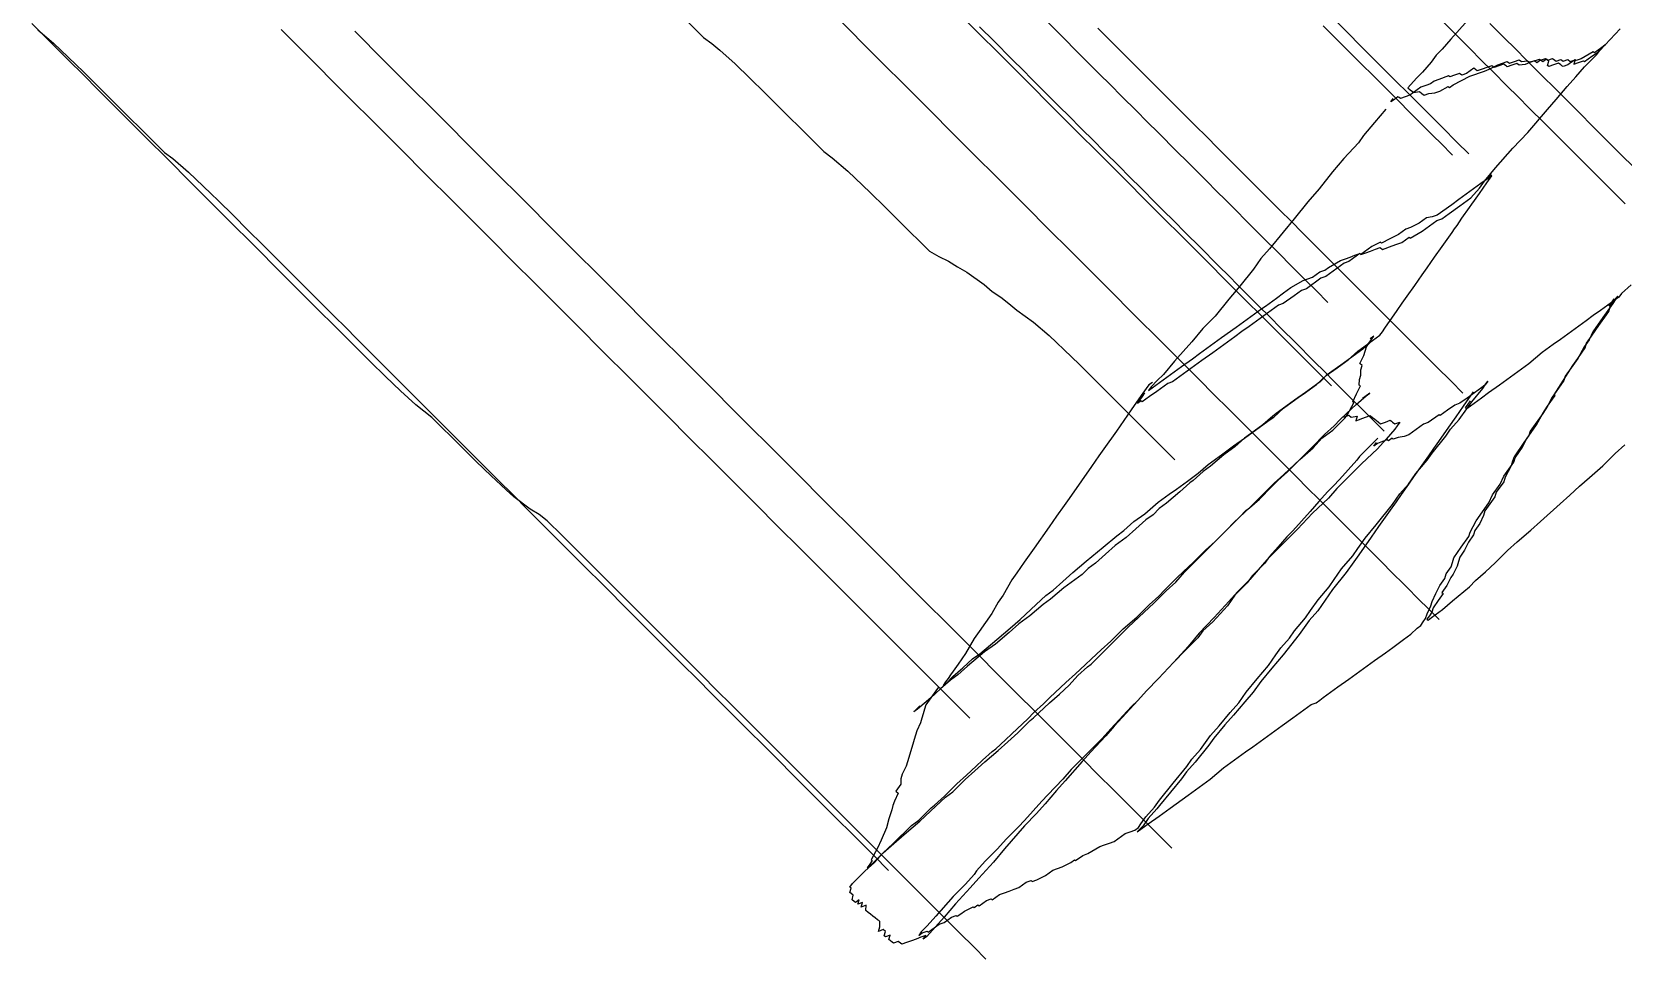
# Model space of a CAD drawing. Extents: x 432 to 1361, y 92 to 1023.
# Drawn here: x 922.5 to 1180.7, y 91.9 to 242.4 of the extents above; entities that cross this region are included whole.
import ezdxf

# ---------------------------------------------------------------- set-up
doc = ezdxf.new("R2010")
doc.units = 0

msp = doc.modelspace()

# ---------------------------------------------------------------- linework, layer by layer
at = {"layer": '1', "color": 252}
for points in [[(1077.29, 91.861, -480.13), (1075.37, 93.785, -480.595), (1073.02, 96.133, -481.162), (1071.83, 97.326, -481.449), (1069.44, 99.715, -482.024), (1067.05, 102.104, -482.601), (1065.86, 103.299, -482.888), (1063.47, 105.689, -483.465), (1061.08, 108.08, -484.041), (1059.88, 109.274, -484.329), (1056.98, 112.172, -485.027), (1055.06, 114.096, -485.492), (1053.9, 115.259, -485.772), (1051.52, 117.637, -486.345), (1049.13, 120.025, -486.921), (1047.94, 121.22, -487.209), (1045.55, 123.609, -487.785), (1043.16, 126, -488.361), (1041.96, 127.195, -488.648), (1039.57, 129.585, -489.225), (1037.18, 131.975, -489.801), (1035.99, 133.17, -490.089), (1033.6, 135.56, -490.665), (1031.21, 137.95, -491.242), (1030.01, 139.144, -491.529), (1028.82, 140.34, -491.818), (1026.43, 142.73, -492.393), (1024.04, 145.12, -492.97), (1022.84, 146.315, -493.257), (1020.46, 148.705, -493.833), (1018.06, 151.095, -494.41), (1016.87, 152.29, -494.697), (1014.48, 154.68, -495.274), (1012.09, 157.07, -495.85), (1010.9, 158.265, -496.138), (1008.51, 160.655, -496.716), (1006.12, 163.045, -497.292), (1004.78, 164.039, -497.828), (1003.35, 164.902, -498.526), (1000.71, 166.935, -499.543), (999.453, 168.039, -499.944), (996.994, 170.331, -500.64), (994.574, 172.679, -501.267), (992.174, 175.052, -501.866), (990.975, 176.242, -502.159), (988.582, 178.628, -502.742), (987.386, 179.822, -503.031), (984.762, 181.878, -504.019), (982.273, 184.126, -504.768), (979.842, 186.458, -505.419), (977.435, 188.822, -506.027), (976.235, 190.011, -506.321), (973.84, 192.393, -506.907), (971.449, 194.781, -507.488), (969.057, 197.169, -508.064), (967.863, 198.365, -508.354), (965.473, 200.754, -508.93), (963.082, 203.144, -509.506), (961.887, 204.339, -509.794), (959.499, 206.729, -510.37), (957.108, 209.119, -510.946), (955.913, 210.314, -511.234), (953.523, 212.704, -511.81), (951.133, 215.094, -512.387), (949.938, 216.289, -512.676), (947.549, 218.679, -513.25), (945.16, 221.069, -513.829), (943.964, 222.264, -514.115), (941.574, 224.654, -514.691), (939.184, 227.044, -515.266), (937.99, 228.239, -515.556), (935.598, 230.629, -516.13), (933.209, 233.019, -516.707), (930.819, 235.409, -517.283), (928.43, 237.799, -517.86), (926.039, 240.189, -518.435), (924.846, 241.384, -518.724), (922.456, 243.774, -519.3)], [(1074.71, 130.971, -327.5), (1072.79, 132.895, -327.965), (1071.62, 134.057, -328.243), (1069.24, 136.435, -328.817), (1066.86, 138.824, -329.394), (1065.66, 140.019, -329.681), (1063.27, 142.409, -330.258), (1060.88, 144.799, -330.833), (1058.49, 147.189, -331.41), (1056.1, 149.579, -331.986), (1054.91, 150.774, -332.274), (1052.52, 153.163, -332.85), (1050.13, 155.554, -333.426), (1048.93, 156.749, -333.715), (1046.54, 159.139, -334.291), (1044.15, 161.529, -334.867), (1042.96, 162.723, -335.154), (1040.57, 165.113, -335.731), (1038.18, 167.504, -336.307), (1036.99, 168.699, -336.596), (1034.59, 171.089, -337.172), (1032.2, 173.478, -337.747), (1029.81, 175.868, -338.323), (1028.62, 177.064, -338.611), (1026.23, 179.454, -339.187), (1023.84, 181.844, -339.764), (1022.64, 183.039, -340.052), (1020.26, 185.429, -340.627), (1017.87, 187.819, -341.204), (1016.67, 189.014, -341.492), (1014.28, 191.404, -342.068), (1011.89, 193.794, -342.645), (1009.5, 196.184, -343.219), (1007.11, 198.574, -343.796), (1005.92, 199.769, -344.085), (1003.53, 202.158, -344.66), (1001.14, 204.549, -345.236), (999.943, 205.744, -345.526), (997.552, 208.133, -346.1), (995.163, 210.524, -346.676), (993.968, 211.719, -346.966), (991.578, 214.109, -347.542), (989.188, 216.499, -348.118), (987.993, 217.694, -348.406), (985.604, 220.084, -348.981), (983.213, 222.473, -349.558), (980.823, 224.863, -350.132), (979.629, 226.059, -350.421), (977.239, 228.448, -350.997), (974.849, 230.838, -351.573), (973.654, 232.033, -351.86), (971.265, 234.423, -352.438), (968.875, 236.814, -353.015), (967.68, 238.008, -353.303), (965.29, 240.399, -353.877), (962.899, 242.789, -354.454)], [(1029.06, 243.869, -286.113), (1031.46, 241.496, -285.517), (1032.8, 240.507, -284.975), (1034.09, 239.445, -284.52), (1036.58, 237.198, -283.768), (1039.01, 234.869, -283.117), (1041.42, 232.504, -282.509), (1043.82, 230.125, -281.919), (1045.01, 228.932, -281.629), (1047.41, 226.545, -281.049), (1049.8, 224.158, -280.471), (1050.99, 222.962, -280.182), (1052.33, 221.969, -279.645), (1054.87, 219.795, -278.802), (1056.1, 218.656, -278.445), (1058.54, 216.324, -277.796), (1060.94, 213.96, -277.188), (1062.14, 212.772, -276.892), (1064.54, 210.388, -276.308), (1066.93, 208.001, -275.727), (1068.12, 206.807, -275.438), (1069.67, 205.963, -275.14), (1071.23, 205.198, -274.598), (1072.67, 204.284, -274.142), (1074.22, 203.42, -273.985), (1077, 201.385, -273.549), (1078.3, 200.281, -273.298), (1079.7, 199.346, -272.783), (1081.03, 198.321, -272.349), (1082.31, 197.236, -271.966), (1085.03, 195.296, -270.878), (1087.55, 193.097, -270.083), (1088.78, 191.95, -269.741), (1090, 190.787, -269.416), (1092.42, 188.431, -268.801), (1094.82, 186.055, -268.209), (1096.01, 184.864, -267.917), (1098.41, 182.478, -267.337), (1100.8, 180.09, -266.758), (1101.99, 178.895, -266.469), (1103.19, 177.7, -266.181), (1105.58, 175.311, -265.605), (1107.97, 172.92, -265.03)], [(1150.84, 147.025, -607.327), (1148.91, 148.949, -607.792), (1147.75, 150.112, -608.072), (1145.38, 152.49, -608.645), (1142.98, 154.879, -609.22), (1141.79, 156.074, -609.509), (1139.4, 158.464, -610.085), (1137.01, 160.854, -610.661), (1135.82, 162.049, -610.95), (1133.43, 164.438, -611.524), (1131.04, 166.829, -612.101), (1129.84, 168.024, -612.389), (1127.45, 170.414, -612.967), (1125.06, 172.804, -613.542), (1123.87, 173.999, -613.83), (1122.67, 175.194, -614.117), (1120.28, 177.583, -614.694), (1117.89, 179.973, -615.27), (1116.7, 181.168, -615.558), (1114.31, 183.558, -616.134), (1111.92, 185.948, -616.708), (1110.72, 187.144, -616.998), (1108.33, 189.533, -617.574), (1105.94, 191.923, -618.15), (1104.75, 193.118, -618.439), (1102.36, 195.508, -619.015), (1099.97, 197.898, -619.59), (1098.77, 199.094, -619.879), (1096.38, 201.484, -620.455), (1093.99, 203.874, -621.033), (1092.8, 205.068, -621.319), (1090.41, 207.458, -621.895), (1088.02, 209.849, -622.472), (1086.83, 211.044, -622.76), (1084.43, 213.433, -623.335), (1082.04, 215.823, -623.912), (1080.85, 217.018, -624.2), (1078.46, 219.409, -624.776), (1076.07, 221.799, -625.352), (1074.88, 222.994, -625.64), (1073.68, 224.189, -625.929), (1071.29, 226.578, -626.504), (1068.9, 228.968, -627.08), (1067.71, 230.163, -627.368), (1065.32, 232.554, -627.946), (1062.93, 234.944, -628.522), (1061.73, 236.138, -628.808), (1059.34, 238.529, -629.385), (1056.95, 240.919, -629.962), (1055.76, 242.113, -630.25), (1053.37, 244.503, -630.825)], [(1133.39, 184.922, -418.551), (1131.47, 186.845, -419.016), (1130.3, 188.008, -419.295), (1127.93, 190.385, -419.869), (1125.54, 192.774, -420.445), (1123.15, 195.164, -421.02), (1121.95, 196.359, -421.309), (1119.56, 198.75, -421.886), (1117.17, 201.139, -422.461), (1115.98, 202.334, -422.748), (1113.59, 204.725, -423.324), (1111.2, 207.114, -423.9), (1108.81, 209.504, -424.477), (1106.42, 211.893, -425.054), (1105.22, 213.089, -425.341), (1102.83, 215.479, -425.917), (1100.44, 217.869, -426.494), (1099.25, 219.064, -426.782), (1096.86, 221.454, -427.357), (1094.47, 223.844, -427.934), (1093.27, 225.038, -428.221), (1090.88, 227.428, -428.798), (1088.5, 229.819, -429.375), (1087.3, 231.014, -429.662), (1084.91, 233.404, -430.238), (1082.52, 235.794, -430.814), (1080.13, 238.185, -431.39), (1078.94, 239.379, -431.678), (1076.55, 241.769, -432.254), (1074.16, 244.159, -432.831)], [(1076.27, 243.229, -474.058), (1078.62, 240.881, -473.493), (1081.51, 237.988, -472.795), (1083.43, 236.064, -472.331), (1084.6, 234.901, -472.051), (1087.48, 232.016, -471.356), (1089.4, 230.093, -470.892), (1090.57, 228.93, -470.611), (1092.94, 226.552, -470.038), (1094.65, 224.85, -469.628), (1096.57, 222.926, -469.164), (1098.92, 220.578, -468.598), (1100.62, 218.88, -468.189), (1102.54, 216.955, -467.724), (1104.89, 214.607, -467.16), (1106.08, 213.415, -466.872), (1107.78, 211.714, -466.462), (1109.7, 209.789, -465.997), (1112.05, 207.441, -465.431), (1114.95, 204.548, -464.734), (1116.87, 202.624, -464.272), (1118.03, 201.461, -463.991), (1120.41, 199.084, -463.418), (1121.6, 197.89, -463.128), (1123.31, 196.187, -462.719), (1125.23, 194.263, -462.255), (1127.58, 191.915, -461.689), (1130.47, 189.021, -460.991), (1132.4, 187.098, -460.528), (1133.56, 185.934, -460.247), (1136.44, 183.05, -459.553), (1138.37, 181.127, -459.089), (1139.53, 179.963, -458.808), (1141.91, 177.586, -458.236)], [(1087.38, 243.908, -395.144), (1089.77, 241.519, -394.567), (1092.16, 239.129, -393.991), (1093.36, 237.934, -393.704), (1095.75, 235.543, -393.127), (1097.45, 233.84, -392.717), (1099.37, 231.916, -392.253), (1101.72, 229.569, -391.687), (1103.42, 227.869, -391.277), (1105.34, 225.946, -390.814), (1108.2, 223.094, -390.127), (1110.12, 221.171, -389.663), (1112.97, 218.318, -388.975), (1114.89, 216.394, -388.51), (1116.06, 215.232, -388.232), (1117.75, 213.543, -387.825), (1119.67, 211.618, -387.359), (1122.52, 208.767, -386.673), (1124.45, 206.843, -386.209), (1127.3, 203.991, -385.521), (1129.22, 202.066, -385.058), (1130.88, 200.41, -384.658), (1132.8, 198.485, -384.194)], [(1154.71, 183.756, -491.595), (1152.79, 185.68, -492.059), (1150.44, 188.029, -492.626), (1148.05, 190.415, -493.201), (1146.86, 191.61, -493.489), (1144.47, 193.999, -494.065), (1143.27, 195.194, -494.353), (1140.88, 197.584, -494.929), (1138.49, 199.974, -495.505), (1137.3, 201.17, -495.794), (1134.91, 203.56, -496.369), (1132.52, 205.95, -496.945), (1131.33, 207.145, -497.233), (1128.94, 209.535, -497.809), (1126.55, 211.924, -498.385), (1125.35, 213.12, -498.673), (1122.96, 215.509, -499.249), (1120.57, 217.899, -499.825), (1119.38, 219.094, -500.114), (1116.99, 221.484, -500.69), (1114.6, 223.875, -501.266), (1113.4, 225.07, -501.554), (1111.01, 227.459, -502.131), (1109.82, 228.655, -502.419), (1107.43, 231.045, -502.995), (1105.04, 233.435, -503.57), (1103.84, 234.63, -503.859), (1101.45, 237.02, -504.435), (1099.06, 239.41, -505.01), (1097.87, 240.605, -505.3), (1095.48, 242.995, -505.875)], [(1153.03, 222.41, -354.579), (1151.11, 224.335, -355.043), (1149.95, 225.497, -355.322), (1147.57, 227.874, -355.896), (1146.37, 229.069, -356.184), (1143.98, 231.458, -356.76), (1141.6, 233.849, -357.335), (1140.4, 235.043, -357.624), (1138.01, 237.433, -358.2), (1136.82, 238.628, -358.488), (1134.42, 241.018, -359.064), (1132.04, 243.408, -359.639)], [(1155.67, 222.586, -242.317), (1153.75, 224.511, -242.78), (1151.4, 226.86, -243.347), (1150.21, 228.051, -243.633), (1147.82, 230.441, -244.209), (1145.43, 232.831, -244.786), (1144.23, 234.025, -245.073), (1141.84, 236.415, -245.65), (1139.45, 238.806, -246.225), (1138.26, 240.001, -246.514), (1135.87, 242.392, -247.09), (1133.48, 244.781, -247.667)], [(1155.57, 244.357, -233.157), (1152.77, 241.2, -234.636), (1151.37, 239.621, -235.375), (1150.37, 238.618, -235.403), (1149.57, 237.467, -236.826), (1148.16, 235.888, -237.566), (1148.16, 235.888, -237.566), (1147.17, 234.885, -237.593), (1145.77, 233.307, -238.332), (1145.77, 233.307, -238.332), (1145.77, 233.307, -238.332), (1145.77, 233.307, -238.332), (1145.77, 233.307, -238.332), (1146.15, 233.012, -241.121), (1146.52, 232.716, -243.909), (1146.71, 232.568, -245.303), (1147.68, 232.701, -248.772), (1148.06, 232.406, -251.56), (1148.43, 232.11, -254.349), (1149.21, 232.391, -256.425), (1150.18, 232.523, -259.895), (1150.96, 232.803, -261.971), (1152.34, 233.512, -264.731), (1152.53, 233.364, -266.125), (1153.12, 233.792, -266.807), (1154.49, 234.5, -269.566), (1155.86, 235.208, -272.326), (1156.64, 235.487, -274.402), (1157.43, 235.768, -276.479), (1158.21, 236.049, -278.555), (1158.99, 236.327, -280.632), (1160.36, 237.037, -283.391), (1161.14, 237.317, -285.467), (1161.92, 237.597, -287.543), (1162.3, 237.301, -290.332), (1163.08, 237.582, -292.408), (1163.86, 237.862, -294.484), (1164.24, 237.567, -297.272), (1165.21, 237.699, -300.742), (1165.39, 237.552, -302.136), (1166.36, 237.685, -305.606), (1167.14, 237.964, -307.683), (1167.33, 237.817, -309.077), (1168.11, 238.098, -311.154), (1168.49, 237.802, -313.941), (1169.27, 238.083, -316.018), (1169.65, 237.787, -318.806), (1169.84, 237.64, -320.199), (1170.62, 237.919, -322.276), (1170.99, 237.624, -325.063), (1171.77, 237.904, -327.14), (1172.15, 237.61, -329.927), (1172.93, 237.89, -332.004), (1172.72, 237.167, -334.109), (1173.5, 237.446, -336.185), (1174.28, 237.727, -338.262), (1174.47, 237.579, -339.655), (1175.06, 238.007, -340.338), (1175.06, 238.007, -340.338), (1175.65, 238.436, -341.02), (1176.25, 238.863, -341.704), (1176.25, 238.863, -341.704), (1176.25, 238.863, -341.704), (1176.84, 239.291, -342.387), (1176.84, 239.291, -342.387), (1176.84, 239.291, -342.387), (1176.84, 239.291, -342.387), (1176.84, 239.291, -342.387), (1176.84, 239.291, -342.387), (1177.83, 240.294, -342.358), (1180.23, 242.876, -341.59)], [(1151.67, 243.847, -535.678), (1153.6, 241.924, -535.213), (1155.94, 239.575, -534.648), (1157.64, 237.876, -534.238), (1159.57, 235.952, -533.775), (1161.91, 233.604, -533.208), (1163.61, 231.906, -532.799), (1165.54, 229.982, -532.335), (1167.89, 227.633, -531.769), (1169.58, 225.935, -531.359), (1171.51, 224.011, -530.896), (1172.67, 222.848, -530.616), (1175.05, 220.471, -530.043), (1177.94, 217.574, -529.344), (1179.87, 215.651, -528.881), (1181.03, 214.487, -528.6)], [(1159.08, 243.788, -652.334), (1161.47, 241.399, -651.758), (1163.17, 239.695, -651.347), (1165.09, 237.771, -650.885), (1167.44, 235.424, -650.319), (1169.83, 233.037, -649.743), (1171.02, 231.842, -649.454), (1173.56, 229.303, -648.842), (1175.81, 227.053, -648.3), (1177, 225.868, -648.014), (1178.19, 224.676, -647.727), (1180.58, 222.287, -647.151), (1182.28, 220.584, -646.741)], [(923.411, 242.753, -434.152), (925.952, 240.579, -433.309), (927.186, 239.439, -432.952), (929.618, 237.109, -432.304), (930.824, 235.929, -431.996), (932.025, 234.744, -431.697), (934.423, 232.365, -431.107), (936.815, 229.979, -430.525), (938.01, 228.785, -430.236), (940.401, 226.396, -429.657), (942.792, 224.007, -429.081), (943.986, 222.812, -428.793), (945.323, 221.819, -428.257), (947.864, 219.644, -427.413), (949.099, 218.505, -427.057), (951.53, 216.174, -426.407), (952.736, 214.994, -426.101), (955.138, 212.621, -425.505), (957.532, 210.238, -424.919), (959.923, 207.85, -424.34), (961.119, 206.656, -424.05), (963.509, 204.267, -423.473), (965.899, 201.877, -422.897), (967.095, 200.682, -422.609), (969.484, 198.292, -422.032), (971.874, 195.903, -421.456), (973.069, 194.708, -421.169), (975.458, 192.317, -420.592), (977.849, 189.927, -420.016), (979.043, 188.733, -419.728), (981.434, 186.343, -419.152), (983.823, 183.953, -418.576), (985.017, 182.757, -418.288), (987.407, 180.367, -417.71), (989.798, 177.978, -417.136), (992.188, 175.587, -416.559), (994.577, 173.197, -415.983), (996.967, 170.808, -415.408), (998.162, 169.613, -415.119), (1000.55, 167.222, -414.543), (1002.94, 164.833, -413.968), (1004.14, 163.638, -413.679), (1006.53, 161.248, -413.103), (1008.92, 158.857, -412.526), (1010.11, 157.663, -412.239), (1012.5, 155.273, -411.663), (1014.89, 152.882, -411.086), (1016.09, 151.688, -410.8), (1018.47, 149.298, -410.223), (1020.87, 146.908, -409.646), (1022.06, 145.712, -409.357), (1024.45, 143.322, -408.782), (1026.84, 140.933, -408.205), (1028.03, 139.738, -407.918), (1030.42, 137.347, -407.342), (1032.81, 134.958, -406.767), (1034.01, 133.763, -406.478), (1036.4, 131.373, -405.902), (1038.79, 128.982, -405.325), (1041.18, 126.593, -404.749), (1043.57, 124.203, -404.173), (1045.96, 121.813, -403.598), (1047.15, 120.618, -403.309), (1049.54, 118.228, -402.734), (1051.93, 115.838, -402.157), (1053.13, 114.642, -401.869), (1055.52, 112.253, -401.293), (1057.91, 109.863, -400.716), (1059.1, 108.668, -400.429), (1061.49, 106.278, -399.854)], [(974.862, 242.499, -587.416), (976.056, 241.304, -587.128), (978.446, 238.914, -586.552), (980.836, 236.524, -585.975), (982.03, 235.328, -585.685), (984.421, 232.938, -585.112), (986.811, 230.549, -584.535), (988.005, 229.354, -584.246), (990.395, 226.963, -583.671), (992.786, 224.574, -583.095), (995.175, 222.184, -582.518), (996.37, 220.989, -582.23), (998.76, 218.599, -581.654), (1001.15, 216.209, -581.078), (1003.54, 213.818, -580.502), (1005.93, 211.428, -579.925), (1007.12, 210.234, -579.638), (1009.51, 207.844, -579.062), (1011.9, 205.453, -578.485), (1013.1, 204.258, -578.197), (1015.49, 201.868, -577.62), (1017.88, 199.479, -577.046), (1019.07, 198.283, -576.756), (1021.46, 195.894, -576.18), (1023.85, 193.504, -575.604), (1025.05, 192.308, -575.316), (1027.44, 189.918, -574.739), (1029.83, 187.529, -574.165), (1031.02, 186.333, -573.876), (1033.41, 183.943, -573.299), (1035.8, 181.553, -572.724), (1038.19, 179.163, -572.146), (1039.39, 177.968, -571.859), (1041.78, 175.579, -571.283), (1044.17, 173.189, -570.707), (1045.36, 171.994, -570.42), (1047.75, 169.604, -569.843), (1050.14, 167.214, -569.267), (1052.53, 164.824, -568.691), (1054.92, 162.434, -568.114), (1056.12, 161.239, -567.828), (1058.5, 158.849, -567.25), (1060.89, 156.459, -566.674), (1062.09, 155.264, -566.386), (1064.48, 152.874, -565.81), (1066.87, 150.484, -565.233), (1068.06, 149.289, -564.945), (1070.45, 146.898, -564.37), (1072.84, 144.508, -563.794), (1074.04, 143.314, -563.506), (1076.43, 140.924, -562.93), (1078.82, 138.534, -562.354), (1080.01, 137.339, -562.066), (1082.4, 134.949, -561.489), (1085.3, 132.051, -560.79), (1087.23, 130.128, -560.327), (1088.39, 128.964, -560.046), (1090.76, 126.587, -559.474), (1093.15, 124.198, -558.897), (1095.54, 121.809, -558.323), (1097.93, 119.418, -557.746), (1099.64, 117.715, -557.335), (1101.56, 115.791, -556.871), (1103.91, 113.443, -556.305), (1105.1, 112.251, -556.017), (1107.49, 109.862, -555.442)], [(1142.19, 229.87, -237.736), (1140.38, 227.715, -239.187), (1138.58, 225.561, -240.639), (1137.77, 224.41, -242.06), (1135.37, 221.828, -242.827), (1133.57, 219.675, -244.279), (1131.36, 216.945, -246.44), (1129.55, 214.791, -247.891), (1127.35, 212.061, -250.053), (1125.54, 209.908, -251.503), (1123.33, 207.179, -253.666), (1121.93, 205.6, -254.405), (1120.72, 203.874, -256.538), (1118.51, 201.144, -258.7), (1116.71, 198.99, -260.151), (1114.5, 196.261, -262.314), (1112.51, 194.254, -262.369), (1110.7, 192.1, -263.82), (1109.3, 190.522, -264.56), (1107.9, 188.943, -265.3), (1106.1, 186.789, -266.75), (1105.1, 185.787, -266.78), (1104.11, 184.783, -266.806), (1104.11, 184.783, -266.806), (1104.11, 184.783, -266.806), (1103.7, 184.208, -267.518), (1103.7, 184.208, -267.518), (1103.7, 184.208, -267.518), (1103.7, 184.208, -267.518), (1103.7, 184.208, -267.518), (1103.7, 184.208, -267.518), (1103.7, 184.208, -267.518), (1103.7, 184.208, -267.518), (1103.7, 184.208, -267.518), (1103.7, 184.208, -267.518), (1103.7, 184.208, -267.518), (1105.48, 185.491, -269.566), (1107.26, 186.774, -271.614), (1109.03, 188.058, -273.663), (1110.81, 189.341, -275.71), (1111.99, 190.197, -277.076), (1113.18, 191.052, -278.441), (1114.37, 191.908, -279.807), (1115.55, 192.763, -281.172), (1117.92, 194.475, -283.903), (1119.1, 195.33, -285.268), (1120.88, 196.614, -287.316), (1122.07, 197.47, -288.681), (1122.66, 197.898, -289.364), (1124.44, 199.181, -291.412), (1125.62, 200.036, -292.777), (1126.8, 200.892, -294.142), (1128.77, 202.028, -297.585), (1129.55, 202.308, -299.661), (1130.33, 202.588, -301.738), (1131.52, 203.443, -303.104), (1132.3, 203.724, -305.181), (1132.89, 204.152, -305.862), (1134.86, 205.287, -309.305), (1135.64, 205.567, -311.381), (1136.42, 205.848, -313.457), (1137.2, 206.127, -315.533), (1137.98, 206.408, -317.61), (1138.17, 206.26, -319.004), (1138.95, 206.541, -321.082), (1139.73, 206.821, -323.158), (1140.51, 207.101, -325.234), (1141.29, 207.381, -327.31), (1141.67, 207.086, -330.098), (1143.23, 207.646, -334.25), (1144.01, 207.927, -336.328), (1144.79, 208.207, -338.403), (1144.79, 208.207, -338.403), (1144.79, 208.207, -338.403), (1145.38, 208.634, -339.086), (1145.98, 209.062, -339.769), (1146.16, 208.914, -341.162), (1148.13, 210.051, -344.605), (1149.31, 210.906, -345.971), (1150.5, 211.761, -347.335), (1151.28, 212.042, -349.412), (1152.46, 212.897, -350.777), (1154.24, 214.181, -352.825), (1154.24, 214.181, -352.825), (1154.83, 214.608, -353.509), (1155.43, 215.036, -354.191), (1155.43, 215.036, -354.191), (1155.43, 215.036, -354.191), (1155.43, 215.036, -354.191), (1155.43, 215.036, -354.191), (1155.43, 215.036, -354.191), (1156.02, 215.464, -354.874), (1157.42, 217.043, -354.134), (1158.23, 218.193, -352.712), (1160.03, 220.347, -351.261), (1162.83, 223.505, -349.782), (1165.23, 226.086, -349.013), (1168.43, 229.819, -346.823), (1169.84, 231.398, -346.084), (1171.64, 233.551, -344.633), (1173.04, 235.13, -343.894), (1174.44, 236.709, -343.154), (1175.44, 237.712, -343.125), (1176.43, 238.715, -343.097), (1177.24, 239.866, -341.676), (1177.83, 240.294, -342.358), (1177.83, 240.294, -342.358), (1177.83, 240.294, -342.358), (1177.83, 240.294, -342.358), (1177.83, 240.294, -342.358), (1177.83, 240.294, -342.358), (1177.83, 240.294, -342.358), (1177.83, 240.294, -342.358), (1177.24, 239.866, -341.676), (1176.65, 239.438, -340.992), (1176.65, 239.438, -340.992), (1176.65, 239.438, -340.992), (1176.65, 239.438, -340.992), (1176.65, 239.438, -340.992), (1176.65, 239.438, -340.992), (1176.65, 239.438, -340.992), (1176.65, 239.438, -340.992), (1176.65, 239.438, -340.992), (1176.65, 239.438, -340.992), (1176.65, 239.438, -340.992), (1176.65, 239.438, -340.992), (1176.65, 239.438, -340.992), (1176.65, 239.438, -340.992), (1176.65, 239.438, -340.992), (1176.65, 239.438, -340.992), (1176.65, 239.438, -340.992), (1176.65, 239.438, -340.992), (1176.06, 239.01, -340.31), (1175.87, 239.158, -338.917), (1173.9, 238.022, -335.474), (1173.12, 237.741, -333.397), (1172.93, 237.89, -332.004), (1172.34, 237.462, -331.321), (1171.75, 237.034, -330.638), (1170.97, 236.755, -328.562), (1170.78, 236.901, -327.167), (1170.78, 236.901, -327.167), (1170.59, 237.049, -325.775), (1170.21, 237.345, -322.986), (1169.43, 237.065, -320.91), (1168.65, 236.784, -318.834), (1168.46, 236.932, -317.44), (1168.68, 237.654, -315.335), (1168.3, 237.949, -312.546), (1167.71, 237.522, -311.864), (1167.52, 237.67, -310.471), (1167.33, 237.817, -309.077), (1166.74, 237.389, -308.394), (1166.36, 237.685, -305.606), (1165.58, 237.405, -303.53), (1164.8, 237.125, -301.453), (1163.83, 236.992, -297.983), (1163.46, 237.287, -295.195), (1162.67, 237.006, -293.119), (1161.89, 236.727, -291.042), (1161.71, 236.874, -289.648), (1161.33, 237.169, -286.862), (1160.55, 236.889, -284.784), (1159.77, 236.608, -282.709), (1159.58, 236.756, -281.315), (1159.39, 236.904, -279.922), (1159.39, 236.904, -279.922), (1158.61, 236.624, -277.844), (1157.83, 236.343, -275.767), (1157.05, 236.064, -273.691), (1156.48, 236.506, -269.509), (1155.3, 235.65, -268.144), (1154.52, 235.37, -266.067), (1154.14, 235.666, -263.28), (1153.36, 235.386, -261.205), (1152.58, 235.105, -259.128), (1152.39, 235.253, -257.733), (1150.83, 234.692, -253.58), (1150.05, 234.412, -251.504), (1149.46, 233.985, -250.822), (1148.68, 233.705, -248.744), (1147.89, 233.424, -246.668), (1146.12, 232.141, -244.62), (1145.34, 231.861, -242.543), (1144.56, 231.58, -240.467), (1144.37, 231.728, -239.073), (1144.18, 231.876, -237.679), (1144.18, 231.876, -237.679), (1143.59, 231.448, -236.996), (1143, 231.02, -236.313), (1143.4, 231.596, -235.602), (1143.4, 231.596, -235.602)], [(1104.32, 185.506, -264.702), (1103.73, 185.078, -264.019), (1103.73, 185.078, -264.019), (1103.73, 185.078, -264.019), (1103.33, 184.503, -264.731), (1102.52, 183.352, -266.153), (1100.9, 181.051, -268.997), (1099.69, 179.325, -271.131), (1098.48, 177.598, -273.264), (1096.46, 174.721, -276.82), (1095.65, 173.571, -278.242), (1094.44, 171.845, -280.375), (1092.82, 169.544, -283.22), (1090.8, 166.666, -286.776), (1089.99, 165.515, -288.198), (1088.78, 163.789, -290.331), (1087.57, 162.063, -292.465), (1085.14, 158.61, -296.731), (1083.53, 156.308, -299.575), (1082.32, 154.583, -301.709), (1081.51, 153.432, -303.131), (1080.08, 150.982, -307.37), (1079.27, 149.832, -308.792), (1078.25, 147.958, -312.319), (1076.23, 145.081, -315.876), (1075.42, 143.93, -317.298), (1073.99, 141.481, -321.536), (1072.78, 139.755, -323.67), (1071.97, 138.604, -325.091), (1071.57, 138.029, -325.803), (1071.57, 138.029, -325.803), (1071.17, 137.454, -326.514), (1070.76, 136.878, -327.226), (1070.76, 136.878, -327.226), (1070.76, 136.878, -327.226), (1070.36, 136.303, -327.937), (1070.36, 136.303, -327.937), (1070.36, 136.303, -327.937), (1070.36, 136.303, -327.937), (1070.36, 136.303, -327.937), (1070.95, 136.73, -328.619), (1071.95, 137.733, -328.59), (1073.53, 139.165, -329.244), (1075.12, 140.595, -329.898), (1076.31, 141.451, -331.264), (1079.08, 143.738, -333.285), (1081.26, 145.597, -334.621), (1082.85, 147.028, -335.274), (1085.44, 149.462, -335.9), (1087.03, 150.893, -336.554), (1088.21, 151.748, -337.921), (1089.8, 153.179, -338.574), (1091.39, 154.61, -339.23), (1093.57, 156.469, -340.566), (1096.34, 158.755, -342.584), (1098.53, 160.614, -343.922), (1099.71, 161.47, -345.287), (1101.3, 162.901, -345.941), (1103.08, 164.184, -347.99), (1105.26, 166.043, -349.328), (1107.03, 167.327, -351.375), (1108.22, 168.182, -352.74), (1110, 169.465, -354.788), (1111.77, 170.748, -356.836), (1113.36, 172.18, -357.49), (1114.55, 173.035, -358.856), (1115.73, 173.89, -360.22), (1117.51, 175.174, -362.269), (1119.29, 176.457, -364.319), (1121.65, 178.168, -367.048), (1122.84, 179.024, -368.413), (1123.43, 179.452, -369.096), (1124.02, 179.88, -369.779), (1125.61, 181.311, -370.433), (1126.8, 182.166, -371.798), (1127.98, 183.022, -373.163), (1129.17, 183.877, -374.53), (1130.35, 184.734, -375.895), (1130.95, 185.161, -376.578), (1132.53, 186.592, -377.231), (1134.31, 187.876, -379.28), (1136.09, 189.158, -381.328), (1137.68, 190.589, -381.981), (1137.68, 190.589, -381.981), (1138.86, 191.446, -383.347), (1140.05, 192.301, -384.713), (1140.64, 192.728, -385.396), (1140.64, 192.728, -385.396), (1140.64, 192.728, -385.396), (1141.23, 193.157, -386.079), (1141.23, 193.157, -386.079), (1141.23, 193.157, -386.079), (1141.64, 193.732, -385.367), (1142.04, 194.307, -384.656), (1144.06, 197.184, -381.101), (1144.87, 198.335, -379.678), (1145.68, 199.486, -378.256), (1146.89, 201.212, -376.122), (1148.1, 202.938, -373.988), (1148.91, 204.089, -372.567), (1150.12, 205.816, -370.434), (1151.33, 207.541, -368.299), (1152.14, 208.692, -366.879), (1152.95, 209.843, -365.456), (1153.35, 210.418, -364.744), (1153.76, 210.993, -364.033), (1154.56, 212.144, -362.609), (1155.78, 213.87, -360.478), (1156.18, 214.446, -359.767), (1156.58, 215.021, -359.055), (1157.39, 216.173, -357.633), (1158.6, 217.898, -355.499), (1159.41, 219.049, -354.077), (1159.22, 219.197, -352.683), (1159.22, 219.197, -352.683), (1159.22, 219.197, -352.683), (1159.22, 219.197, -352.683), (1159.22, 219.197, -352.683), (1159.22, 219.197, -352.683), (1159.22, 219.197, -352.683), (1158.82, 218.621, -353.394), (1158.82, 218.621, -353.394), (1157.63, 217.766, -352.03), (1155.86, 216.482, -349.981), (1154.08, 215.199, -347.933), (1152.9, 214.343, -346.568), (1150.53, 212.632, -343.837), (1149.74, 212.352, -341.76), (1148.78, 212.219, -338.29), (1147.59, 211.365, -336.924), (1146.22, 210.656, -334.167), (1145.44, 210.375, -332.088), (1144.25, 209.52, -330.724), (1142.88, 208.811, -327.965), (1141.51, 208.105, -325.206), (1141.32, 208.251, -323.813), (1139.94, 207.544, -321.052), (1138.17, 206.26, -319.004), (1137.98, 206.408, -317.61), (1136.2, 205.125, -315.563), (1135.42, 204.845, -313.487), (1134.23, 203.988, -312.121), (1132.46, 202.706, -310.073), (1131.68, 202.426, -307.996), (1129.31, 200.714, -305.264), (1128.53, 200.434, -303.188), (1127.34, 199.578, -301.823), (1125.57, 198.295, -299.775), (1124.79, 198.015, -297.699), (1123.01, 196.732, -295.651), (1121.23, 195.449, -293.601), (1120.05, 194.593, -292.236), (1118.86, 193.737, -290.871), (1117.68, 192.881, -289.507), (1116.49, 192.026, -288.142), (1115.31, 191.17, -286.775), (1114.12, 190.315, -285.41), (1112.34, 189.031, -283.362), (1110.57, 187.747, -281.314), (1109.38, 186.892, -279.948), (1107.6, 185.608, -277.901), (1106.82, 185.328, -275.824), (1106.23, 184.901, -275.143), (1105.05, 184.045, -273.776), (1103.86, 183.189, -272.411), (1102.68, 182.334, -271.046), (1102.49, 182.481, -269.652), (1102.49, 182.481, -269.652), (1102.49, 182.481, -269.652), (1101.9, 182.054, -268.97), (1102.3, 182.629, -268.258), (1102.71, 183.205, -267.547), (1103.11, 183.78, -266.836)], [(1156.39, 183.96, -487.086), (1154.77, 181.658, -489.932), (1153.56, 179.932, -492.064), (1152.35, 178.206, -494.199), (1150.73, 175.904, -497.042), (1149.92, 174.753, -498.463), (1149.11, 173.603, -499.887), (1148.31, 172.452, -501.309), (1147.5, 171.301, -502.731), (1146.69, 170.15, -504.154), (1145.88, 168.999, -505.576), (1144.67, 167.273, -507.708), (1143.86, 166.123, -509.132), (1142.65, 164.397, -511.265), (1141.03, 162.095, -514.109), (1139.82, 160.369, -516.243), (1137.8, 157.492, -519.798), (1136.99, 156.341, -521.221), (1135.78, 154.615, -523.353), (1133.57, 151.885, -525.515), (1131.15, 148.433, -529.782), (1129.75, 146.855, -530.522), (1128.13, 144.553, -533.366), (1125.52, 141.248, -536.239), (1123.72, 139.094, -537.689), (1121.91, 136.94, -539.141), (1120.7, 135.214, -541.274), (1119.3, 133.635, -542.013), (1117.49, 131.481, -543.464), (1116.09, 129.903, -544.204), (1114.29, 127.749, -545.654), (1113.48, 126.599, -547.078), (1111.27, 123.868, -549.238), (1109.87, 122.29, -549.978), (1109.07, 121.14, -551.401), (1107.26, 118.986, -552.851), (1105.46, 116.832, -554.303), (1105.05, 116.256, -555.013), (1103.65, 114.677, -555.751), (1102.84, 113.527, -557.175), (1101.85, 112.524, -557.205), (1101.85, 112.524, -557.205), (1101.85, 112.524, -557.205), (1101.85, 112.524, -557.205), (1101.85, 112.524, -557.205), (1101.85, 112.524, -557.205), (1101.85, 112.524, -557.205), (1101.85, 112.524, -557.205), (1101.85, 112.524, -557.205), (1102.44, 112.951, -557.886), (1103.63, 113.807, -559.253), (1105.4, 115.091, -561.3), (1107.18, 116.373, -563.348), (1110.14, 118.513, -566.762), (1111.33, 119.368, -568.126), (1112.51, 120.224, -569.491), (1113.7, 121.079, -570.857), (1115.88, 122.938, -572.195), (1117.06, 123.793, -573.559), (1118.84, 125.077, -575.609), (1119.43, 125.505, -576.291), (1120.62, 126.36, -577.656), (1121.8, 127.216, -579.022), (1122.39, 127.644, -579.703), (1123.58, 128.499, -581.069), (1124.76, 129.355, -582.435), (1125.36, 129.783, -583.117), (1127.13, 131.066, -585.165), (1128.91, 132.35, -587.214), (1130.09, 133.205, -588.579), (1130.88, 133.486, -590.656), (1131.47, 133.913, -591.338), (1132.06, 134.341, -592.021), (1133.24, 135.196, -593.385), (1134.43, 136.052, -594.752), (1136.21, 137.336, -596.799), (1137.39, 138.191, -598.165), (1139.17, 139.474, -600.212), (1139.76, 139.902, -600.896), (1140.35, 140.33, -601.578), (1142.13, 141.613, -603.626), (1143.32, 142.469, -604.992), (1145.09, 143.752, -607.04), (1145.69, 144.18, -607.722), (1145.69, 144.18, -607.722), (1146.28, 144.608, -608.406), (1147.28, 145.611, -608.377), (1147.87, 146.039, -609.06), (1147.87, 146.039, -609.06), (1147.87, 146.039, -609.06), (1147.87, 146.039, -609.06), (1147.87, 146.039, -609.06), (1147.87, 146.039, -609.06), (1147.87, 146.039, -609.06), (1148.27, 146.614, -608.347), (1148.27, 146.614, -608.347), (1148.67, 147.19, -607.637), (1148.89, 147.913, -605.533), (1149.51, 149.211, -602.715), (1149.73, 149.934, -600.612), (1150.34, 151.232, -597.796), (1150.97, 152.531, -594.979), (1151.77, 153.681, -593.556), (1151.99, 154.405, -591.452), (1152.8, 155.555, -590.03), (1153.01, 156.278, -587.924), (1153.23, 157.001, -585.82), (1154.44, 158.727, -583.686), (1155.65, 160.454, -581.553), (1155.87, 161.177, -579.448), (1156.89, 163.05, -575.92), (1158.91, 165.927, -572.364), (1159.53, 167.226, -569.548), (1160.74, 168.953, -567.416), (1161.36, 170.251, -564.6), (1162.98, 172.552, -561.755), (1163.19, 173.275, -559.65), (1164.4, 175, -557.516), (1165.02, 176.299, -554.701), (1166.64, 178.601, -551.857), (1167.67, 180.475, -548.329), (1168.47, 181.625, -546.906), (1169.28, 182.777, -545.484), (1169.68, 183.352, -544.773), (1169.5, 183.499, -543.379), (1170.3, 184.65, -541.957), (1172.54, 188.25, -536.297), (1173.35, 189.402, -534.875), (1174.56, 191.127, -532.74), (1174.78, 191.85, -530.636), (1175.58, 193.002, -529.213), (1175.58, 193.002, -529.213), (1176.8, 194.728, -527.081), (1178.01, 196.453, -524.947), (1178.41, 197.029, -524.236), (1178.63, 197.752, -522.131), (1179.44, 198.903, -520.709), (1179.84, 199.479, -519.998), (1179.84, 199.479, -519.998), (1179.84, 199.479, -519.998), (1179.84, 199.479, -519.998), (1179.84, 199.479, -519.998), (1179.84, 199.479, -519.998), (1179.84, 199.479, -519.998), (1179.84, 199.479, -519.998), (1178.84, 198.475, -520.026), (1178.84, 198.475, -520.026), (1178.25, 198.046, -519.344), (1177.07, 197.192, -517.978), (1175.88, 196.336, -516.613), (1174.7, 195.48, -515.248), (1173.51, 194.625, -513.882), (1172.92, 194.197, -513.199), (1171.73, 193.341, -511.833), (1170.55, 192.486, -510.468), (1169.36, 191.63, -509.103), (1168.77, 191.203, -508.421), (1167.59, 190.346, -507.054), (1165.41, 188.488, -505.718), (1164.22, 187.632, -504.352), (1163.04, 186.776, -502.988), (1161.85, 185.922, -501.622), (1160.67, 185.066, -500.257), (1158.89, 183.782, -498.208), (1157.71, 182.927, -496.844), (1156.52, 182.071, -495.478), (1156.52, 182.071, -495.478), (1155.93, 181.643, -494.795), (1155.34, 181.216, -494.113), (1155.15, 181.363, -492.719), (1155.15, 181.363, -492.719), (1155.15, 181.363, -492.719), (1155.15, 181.363, -492.719), (1155.15, 181.363, -492.719), (1155.15, 181.363, -492.719), (1155.15, 181.363, -492.719), (1155.55, 181.938, -492.007), (1155.96, 182.514, -491.296)], [(1180.03, 199.33, -521.391), (1180.03, 199.33, -521.391), (1180.03, 199.33, -521.391), (1179.44, 198.903, -520.709), (1179.44, 198.903, -520.709), (1179.44, 198.903, -520.709), (1179.03, 198.327, -521.421), (1178.22, 197.177, -522.843), (1177.42, 196.026, -524.263), (1175.8, 193.724, -527.108), (1175.18, 192.426, -529.924), (1174.37, 191.275, -531.348), (1173.35, 189.402, -534.875), (1172.54, 188.25, -536.297), (1171.33, 186.524, -538.431), (1171.11, 185.801, -540.535), (1169.09, 182.924, -544.09), (1168.47, 181.625, -546.906), (1167.67, 180.475, -548.329), (1165.64, 177.598, -551.885), (1165.43, 176.875, -553.989), (1164.62, 175.724, -555.411), (1163.01, 173.423, -558.256), (1162.79, 172.7, -560.361), (1162.57, 171.977, -562.466), (1161.55, 170.103, -565.992), (1161.34, 169.38, -568.098), (1160.12, 167.654, -570.232), (1159.91, 166.931, -572.336), (1158.29, 164.629, -575.182), (1158.07, 163.906, -577.286), (1157.46, 162.608, -580.102), (1156.65, 161.456, -581.522), (1156.43, 160.734, -583.629), (1155.62, 159.583, -585.051), (1155, 158.285, -587.868), (1154.2, 157.134, -589.291), (1153.98, 156.411, -591.396), (1153.77, 155.688, -593.5), (1153.15, 154.389, -596.317), (1152.74, 153.814, -597.027), (1152.12, 152.516, -599.843), (1151.31, 151.365, -601.266), (1151.5, 151.218, -602.66), (1150.69, 150.067, -604.082), (1149.89, 148.916, -605.505), (1149.67, 148.193, -607.609), (1149.27, 147.617, -608.321), (1148.86, 147.042, -609.032), (1148.86, 147.042, -609.032), (1148.86, 147.042, -609.032), (1149.05, 146.894, -610.425), (1149.05, 146.894, -610.425), (1149.64, 147.323, -611.109), (1149.64, 147.323, -611.109), (1151.42, 148.606, -613.155), (1153.01, 150.036, -613.81), (1155.78, 152.323, -615.829), (1156.78, 153.326, -615.801), (1158.37, 154.757, -616.455), (1159.96, 156.188, -617.109), (1161.95, 158.195, -617.053), (1163.54, 159.625, -617.707), (1165.72, 161.484, -619.044), (1167.31, 162.916, -619.698), (1170.49, 165.778, -621.007), (1172.08, 167.208, -621.661), (1173.66, 168.639, -622.315), (1175.25, 170.07, -622.968), (1177.44, 171.93, -624.307), (1179.43, 173.935, -624.249), (1181.02, 175.367, -624.905)], [(1182.02, 201.336, -521.334), (1180.43, 199.906, -520.68), (1180.03, 199.33, -521.391), (1179.44, 198.903, -520.709), (1178.44, 197.9, -520.737), (1178.44, 197.9, -520.737), (1178.44, 197.9, -520.737), (1178.44, 197.9, -520.737), (1179.25, 199.05, -519.315)], [(1069.58, 136.023, -325.86), (1069.17, 135.447, -326.571), (1069.17, 135.447, -326.571), (1067.56, 133.146, -329.415), (1067.34, 132.423, -331.521), (1067.13, 131.699, -333.625), (1066.91, 130.977, -335.73), (1066.69, 130.254, -337.836), (1066.08, 128.955, -340.652), (1065.86, 128.232, -342.756), (1065.64, 127.509, -344.861), (1065.43, 126.786, -346.966), (1065.21, 126.063, -349.071), (1064.78, 124.617, -353.281), (1064.57, 123.894, -355.385), (1064.35, 123.171, -357.491), (1063.73, 121.872, -360.307), (1063.51, 121.15, -362.412), (1063.49, 120.279, -365.911), (1062.68, 119.128, -367.332), (1063.06, 118.833, -370.12), (1062.44, 117.535, -372.937), (1062.22, 116.812, -375.041), (1062.01, 116.089, -377.146), (1061.57, 114.643, -381.356), (1061.14, 113.197, -385.565), (1060.31, 111.175, -390.486), (1059.69, 109.877, -393.303), (1058.66, 108.003, -396.83), (1058.85, 107.856, -398.223), (1058.85, 107.856, -398.223), (1058.45, 107.281, -398.935), (1058.05, 106.705, -399.646), (1058.05, 106.705, -399.646), (1058.05, 106.705, -399.646), (1058.05, 106.705, -399.646), (1058.05, 106.705, -399.646), (1058.64, 107.133, -400.328), (1058.64, 107.133, -400.328), (1058.64, 107.133, -400.328), (1060.63, 109.139, -400.271), (1062.81, 110.998, -401.609), (1064.4, 112.429, -402.264), (1066.58, 114.288, -403.601), (1069.17, 116.722, -404.225), (1070.76, 118.153, -404.88), (1071.94, 119.008, -406.246), (1073.93, 121.015, -406.187), (1075.52, 122.446, -406.843), (1077.11, 123.876, -407.497), (1079.29, 125.735, -408.833), (1080.88, 127.166, -409.488), (1082.47, 128.597, -410.142), (1084.46, 130.604, -410.085), (1085.05, 131.031, -410.768), (1087.64, 133.465, -411.393), (1089.23, 134.897, -412.048), (1090.82, 136.327, -412.703), (1092.22, 137.906, -411.963), (1093.81, 139.338, -412.617), (1094.4, 139.765, -413.3), (1096.39, 141.771, -413.244), (1098.39, 143.778, -413.187), (1100.38, 145.784, -413.129), (1102.96, 148.218, -413.755), (1104.55, 149.649, -414.409), (1106.54, 151.656, -414.352), (1108.13, 153.087, -415.006), (1109.53, 154.665, -414.267), (1110.53, 155.668, -414.238), (1112.52, 157.675, -414.181), (1114.52, 159.681, -414.124), (1116.51, 161.687, -414.069), (1118.5, 163.693, -414.011), (1120.09, 165.125, -414.665), (1121.68, 166.556, -415.32), (1123.67, 168.562, -415.263), (1124.67, 169.565, -415.234), (1126.26, 170.996, -415.888), (1127.25, 171.999, -415.86), (1128.25, 173.003, -415.832), (1130.43, 174.861, -417.169), (1131.83, 176.441, -416.429), (1132.42, 176.867, -417.112), (1133.61, 177.724, -418.477), (1134.6, 178.726, -418.449), (1134.6, 178.726, -418.449), (1135.6, 179.73, -418.42), (1135.6, 179.73, -418.42), (1135.6, 179.73, -418.42), (1135.6, 179.73, -418.42), (1135.6, 179.73, -418.42), (1135.6, 179.73, -418.42), (1135.6, 179.73, -418.42), (1135.6, 179.73, -418.42), (1136, 180.305, -417.709), (1137.03, 182.178, -414.181), (1136.84, 182.326, -412.788), (1137.46, 183.625, -409.973), (1138.08, 184.924, -407.157), (1137.89, 185.071, -405.761), (1137.92, 185.942, -402.264), (1138.13, 186.665, -400.158), (1138.16, 187.535, -396.659), (1138.38, 188.259, -394.554), (1138, 188.554, -391.767), (1138.62, 189.851, -388.951), (1138.83, 190.575, -386.847), (1139.05, 191.298, -384.741), (1139.46, 191.873, -384.03), (1139.46, 191.873, -384.03), (1139.86, 192.449, -383.319), (1140.26, 193.024, -382.608), (1140.26, 193.024, -382.608), (1140.26, 193.024, -382.608), (1140.26, 193.024, -382.608), (1139.67, 192.596, -381.925)], [(1140.05, 192.301, -384.713), (1140.05, 192.301, -384.713), (1138.46, 190.87, -384.058), (1137.27, 190.014, -382.693), (1136.09, 189.158, -381.328), (1134.9, 188.303, -379.962), (1132.53, 186.592, -377.231), (1131.54, 185.589, -377.259), (1131.54, 185.589, -377.259), (1130.35, 184.734, -375.895), (1129.17, 183.877, -374.53), (1127.39, 182.595, -372.482), (1125.61, 181.311, -370.433), (1125.02, 180.883, -369.751), (1124.43, 180.455, -369.068), (1124.43, 180.455, -369.068), (1123.84, 180.028, -368.384), (1122.25, 178.597, -367.73), (1121.06, 177.741, -366.366), (1119.29, 176.457, -364.319), (1117.7, 175.026, -363.663), (1115.92, 173.743, -361.615), (1113.74, 171.884, -360.277), (1112.55, 171.029, -358.913), (1110.96, 169.597, -358.259), (1110.37, 169.17, -357.576), (1108.78, 167.739, -356.921), (1106.6, 165.88, -355.584), (1105.42, 165.025, -354.219), (1104.42, 164.021, -354.248), (1103.24, 163.166, -352.883), (1101.65, 161.735, -352.228), (1100.06, 160.304, -351.573), (1098.28, 159.021, -349.526), (1096.69, 157.59, -348.873), (1095.1, 156.158, -348.217), (1093.92, 155.303, -346.851), (1092.92, 154.3, -346.88), (1091.74, 153.444, -345.515), (1089.96, 152.161, -343.468), (1087.78, 150.302, -342.131), (1086.6, 149.447, -340.765), (1084.41, 147.588, -339.428), (1082.64, 146.305, -337.379), (1081.05, 144.874, -336.726), (1078.87, 143.015, -335.388), (1077.09, 141.731, -333.34), (1074.32, 139.445, -331.32), (1072.73, 138.014, -330.667), (1071.54, 137.158, -329.302), (1069.95, 135.727, -328.646), (1068.36, 134.296, -327.993), (1066.18, 132.438, -326.656), (1065.59, 132.01, -325.973), (1065.59, 132.01, -325.973), (1066.59, 133.013, -325.945)], [(1135.41, 179.877, -417.026), (1136.19, 180.158, -419.103), (1136.57, 179.862, -421.891), (1137.54, 179.995, -425.361), (1137.32, 179.272, -427.466), (1138.89, 179.831, -431.618), (1139.67, 180.112, -433.695), (1140.04, 179.817, -436.484), (1140.42, 179.521, -439.27), (1140.98, 179.079, -443.452), (1141.36, 178.784, -446.238), (1142.14, 179.063, -448.316), (1142.92, 179.344, -450.391), (1143.11, 179.197, -451.787), (1143.3, 179.049, -453.18), (1143.68, 178.754, -455.968), (1144.46, 179.034, -458.044), (1144.05, 178.459, -458.754), (1144.05, 178.459, -458.754), (1144.05, 178.459, -458.754), (1144.05, 178.459, -458.754), (1143.65, 177.883, -459.466), (1142.25, 176.305, -460.206), (1140.85, 174.726, -460.944), (1138.26, 172.292, -460.319), (1136.27, 170.285, -460.376), (1134.28, 168.279, -460.433), (1132.88, 166.701, -461.172), (1130.29, 164.267, -460.548), (1127.89, 161.685, -461.315), (1124.91, 158.675, -461.401), (1122.91, 156.669, -461.457), (1121.51, 155.09, -462.197), (1120.11, 153.512, -462.937), (1118.12, 151.505, -462.994), (1116.72, 149.927, -463.733), (1114.32, 147.346, -464.501), (1111.93, 144.763, -465.269), (1110.12, 142.61, -466.72), (1107.73, 140.027, -467.488), (1105.33, 137.445, -468.256), (1103.34, 135.44, -468.313), (1101.94, 133.861, -469.054), (1098.14, 129.701, -470.56), (1096.74, 128.122, -471.3), (1094.34, 125.54, -472.067), (1092.94, 123.961, -472.808), (1090.14, 120.804, -474.286), (1088.74, 119.226, -475.027), (1086.93, 117.072, -476.476), (1085.53, 115.493, -477.215), (1083.54, 113.487, -477.274), (1080.34, 109.755, -479.462), (1078.53, 107.6, -480.914), (1076.14, 105.019, -481.681), (1074.73, 103.44, -482.422), (1072.34, 100.859, -483.189), (1070.53, 98.704, -484.639), (1067.73, 95.547, -486.119), (1067.73, 95.547, -486.119), (1067.73, 95.547, -486.119), (1067.73, 95.547, -486.119), (1067.73, 95.547, -486.119), (1067.73, 95.547, -486.119), (1067.73, 95.547, -486.119), (1067.14, 95.12, -485.437), (1067.54, 95.694, -484.725), (1066.76, 95.414, -482.648), (1065.98, 95.135, -480.573), (1065.2, 94.854, -478.496), (1064.42, 94.573, -476.418), (1063.64, 94.293, -474.342), (1063.45, 94.441, -472.948), (1063.08, 94.737, -470.161), (1062.29, 94.456, -468.084), (1062.11, 94.604, -466.691), (1061.54, 95.047, -462.51), (1061.76, 95.769, -460.405), (1060.98, 95.49, -458.329), (1060.79, 95.637, -456.935), (1061, 96.36, -454.83), (1060.63, 96.656, -452.042), (1059.85, 96.375, -449.965), (1060.06, 97.098, -447.86), (1060.09, 97.969, -444.363), (1059.9, 98.116, -442.968), (1059.71, 98.264, -441.574), (1059.33, 98.559, -438.787), (1058.96, 98.854, -435.999), (1058.58, 99.15, -433.212), (1058.2, 99.445, -430.423), (1057.83, 99.74, -427.636), (1057.85, 100.61, -424.136), (1057.07, 100.331, -422.061), (1057.29, 101.054, -419.956), (1056.51, 100.773, -417.879), (1056.72, 101.496, -415.774), (1056.13, 101.069, -415.091), (1055.94, 101.216, -413.698), (1055.57, 101.511, -410.909), (1055.78, 102.234, -408.806), (1055.41, 102.53, -406.018), (1055.22, 102.678, -404.625), (1055.22, 102.678, -404.625), (1055.43, 103.4, -402.519), (1055.43, 103.4, -402.519), (1055.24, 103.548, -401.126), (1055.24, 103.548, -401.126), (1055.24, 103.548, -401.126), (1055.65, 104.123, -400.415), (1057.64, 106.129, -400.357), (1059.23, 107.561, -401.012), (1060.63, 109.139, -400.271), (1062.22, 110.57, -400.927), (1065.21, 113.58, -400.841), (1066.39, 114.435, -402.207), (1068.39, 116.441, -402.15), (1068.98, 116.869, -402.832), (1070.57, 118.301, -403.486), (1071.56, 119.304, -403.458), (1072.56, 120.306, -403.43), (1074.15, 121.737, -404.083), (1075.74, 123.169, -404.738), (1076.73, 124.172, -404.709), (1078.32, 125.603, -405.363), (1078.91, 126.03, -406.046), (1080.5, 127.461, -406.699), (1081.5, 128.465, -406.672), (1084.09, 130.899, -407.298), (1085.08, 131.902, -407.269), (1086.67, 133.332, -407.923), (1087.67, 134.336, -407.895), (1090.25, 136.77, -408.52), (1091.84, 138.201, -409.175), (1093.43, 139.632, -409.83), (1094.43, 140.636, -409.802), (1096.01, 142.066, -410.455), (1097.6, 143.497, -411.108), (1099.59, 145.504, -411.053), (1101.78, 147.362, -412.39), (1102.78, 148.366, -412.361), (1103.77, 149.369, -412.332), (1105.36, 150.8, -412.987), (1106.36, 151.803, -412.958), (1108.35, 153.81, -412.901), (1109.35, 154.812, -412.874), (1109.35, 154.812, -412.874), (1110.93, 156.244, -413.527), (1112.93, 158.25, -413.471), (1114.52, 159.681, -414.124), (1115.51, 160.684, -414.096), (1116.51, 161.687, -414.069), (1117.5, 162.69, -414.039), (1118.5, 163.693, -414.011), (1119.5, 164.697, -413.982), (1120.09, 165.125, -414.665), (1122.08, 167.131, -414.609), (1123.08, 168.134, -414.579), (1124.08, 169.137, -414.552), (1125.66, 170.568, -415.206), (1128.25, 173.003, -415.832), (1130.24, 175.009, -415.775), (1132.24, 177.015, -415.717), (1133.82, 178.446, -416.373), (1134.82, 179.449, -416.343), (1135.82, 180.453, -416.315), (1137.41, 181.884, -416.969), (1138.99, 183.315, -417.622), (1139.59, 183.742, -418.306), (1139.59, 183.742, -418.306), (1138.99, 183.315, -417.622), (1138.4, 182.887, -416.941)], [(1140.9, 176.467, -453.948), (1139.91, 175.464, -453.976), (1137.91, 173.458, -454.033), (1137.51, 172.882, -454.744), (1136.11, 171.304, -455.484), (1134.71, 169.725, -456.224), (1133.71, 168.722, -456.252), (1132.72, 167.719, -456.281), (1131.32, 166.141, -457.021), (1129.92, 164.562, -457.76), (1127.12, 161.405, -459.238), (1126.12, 160.402, -459.267), (1124.72, 158.823, -460.007), (1123.32, 157.244, -460.746), (1122.51, 156.094, -462.169), (1120.52, 154.087, -462.225), (1119.71, 152.936, -463.648), (1117.72, 150.93, -463.704), (1116.5, 149.204, -465.839), (1114.11, 146.622, -466.606), (1112.52, 145.191, -465.951), (1111.71, 144.041, -467.375), (1109.72, 142.034, -467.43), (1107.73, 140.027, -467.488), (1105.33, 137.445, -468.256), (1103.34, 135.44, -468.313), (1101.94, 133.861, -469.054), (1100.94, 132.858, -469.081), (1097.55, 129.272, -469.878), (1096.15, 127.694, -470.617), (1094.15, 125.688, -470.674), (1091.16, 122.678, -470.759), (1089.76, 121.1, -471.499), (1087.37, 118.517, -472.266), (1086.37, 117.514, -472.294), (1084.97, 115.936, -473.034), (1083.57, 114.357, -473.775), (1082.57, 113.355, -473.803), (1080.58, 111.348, -473.859), (1079.18, 109.77, -474.599), (1077.19, 107.763, -474.656), (1075.79, 106.184, -475.395), (1075.38, 105.609, -476.106), (1073.98, 104.03, -476.846), (1071.99, 102.024, -476.903), (1069.19, 98.867, -478.382), (1067.79, 97.288, -479.121), (1066.79, 96.285, -479.15), (1066.39, 95.709, -479.861), (1066.39, 95.709, -479.861), (1066.39, 95.709, -479.861), (1066.39, 95.709, -479.861), (1066.39, 95.709, -479.861), (1066.39, 95.709, -479.861), (1066.39, 95.709, -479.861), (1066.39, 95.709, -479.861), (1066.98, 96.137, -480.544), (1067.76, 96.418, -482.62), (1067.95, 96.27, -484.014), (1069.13, 97.126, -485.38), (1069.73, 97.553, -486.061), (1070.51, 97.833, -488.139), (1071.1, 98.261, -488.821), (1071.69, 98.689, -489.503), (1072.47, 98.97, -491.581), (1072.66, 98.822, -492.975), (1073.25, 99.25, -493.657), (1073.85, 99.677, -494.339), (1075.22, 100.385, -497.098), (1075.41, 100.238, -498.493), (1076, 100.665, -499.176), (1076.19, 100.518, -500.569), (1077.37, 101.374, -501.935), (1078.15, 101.654, -504.011), (1078.34, 101.506, -505.405), (1078.93, 101.934, -506.087), (1079.53, 102.362, -506.771), (1079.53, 102.362, -506.771), (1080.31, 102.642, -508.847), (1081.09, 102.922, -510.923), (1081.87, 103.202, -513), (1082.65, 103.483, -515.076), (1083.83, 104.338, -516.442), (1084.62, 104.619, -518.518), (1084.8, 104.471, -519.913), (1085.58, 104.751, -521.988), (1086.96, 105.459, -524.747), (1088.14, 106.315, -526.114), (1088.92, 106.595, -528.188), (1089.7, 106.875, -530.265), (1091.08, 107.583, -533.026), (1091.08, 107.583, -533.026), (1091.67, 108.01, -533.707), (1091.86, 107.863, -535.101), (1093.04, 108.718, -536.467), (1093.82, 108.999, -538.544), (1095.79, 110.134, -541.985), (1096.57, 110.414, -544.062), (1097.35, 110.694, -546.138), (1098.13, 110.975, -548.215), (1098.72, 111.403, -548.898), (1099.32, 111.831, -549.581), (1099.32, 111.831, -549.581), (1099.91, 112.258, -550.263), (1100.69, 112.538, -552.341), (1101.47, 112.819, -554.417), (1102.06, 113.247, -555.099), (1102.06, 113.247, -555.099), (1102.06, 113.247, -555.099), (1102.06, 113.247, -555.099), (1102.06, 113.247, -555.099), (1102.06, 113.247, -555.099), (1102.06, 113.247, -555.099), (1102.47, 113.822, -554.387), (1103.28, 114.972, -552.964), (1104.68, 116.551, -552.225), (1105.48, 117.702, -550.804), (1107.69, 120.432, -548.642), (1109.9, 123.161, -546.48), (1110.71, 124.312, -545.057), (1112.11, 125.89, -544.318), (1112.92, 127.041, -542.896), (1113.73, 128.192, -541.474), (1115.13, 129.77, -540.734), (1116.93, 131.924, -539.284), (1118.33, 133.503, -538.544), (1119.54, 135.229, -536.411), (1121.35, 137.384, -534.959), (1123.15, 139.537, -533.509), (1124.36, 141.263, -531.375), (1125.17, 142.414, -529.953), (1126.57, 143.993, -529.214), (1127.38, 145.143, -527.791), (1129.18, 147.297, -526.34), (1129.99, 148.448, -524.918), (1131.2, 150.174, -522.786), (1133.01, 152.328, -521.334), (1133.81, 153.479, -519.911), (1135.03, 155.205, -517.78), (1136.83, 157.359, -516.327), (1137.64, 158.51, -514.906), (1138.85, 160.236, -512.772), (1140.66, 162.39, -511.321), (1143.27, 165.695, -508.449), (1144.48, 167.421, -506.316), (1145.88, 168.999, -505.576), (1147.09, 170.726, -503.442), (1148.9, 172.88, -501.991), (1149.71, 174.03, -500.57), (1151.92, 176.76, -498.407), (1152.72, 177.911, -496.986), (1154.12, 179.489, -496.245), (1155.34, 181.216, -494.113), (1156.14, 182.366, -492.69), (1157.95, 184.521, -491.239), (1158.35, 185.096, -490.528), (1158.76, 185.671, -489.817), (1158.76, 185.671, -489.817), (1158.76, 185.671, -489.817), (1158.76, 185.671, -489.817), (1158.35, 185.096, -490.528), (1158.35, 185.096, -490.528), (1158.35, 185.096, -490.528), (1157.76, 184.669, -489.845), (1156.58, 183.813, -488.48), (1155.39, 182.957, -487.115), (1154.2, 182.101, -485.749), (1153.42, 181.82, -483.672), (1152.24, 180.965, -482.307), (1151.05, 180.109, -480.942), (1150.87, 180.257, -479.548), (1149.09, 178.974, -477.5), (1148.31, 178.694, -475.423), (1147.12, 177.838, -474.058), (1145.94, 176.983, -472.694), (1145.16, 176.702, -470.616), (1144.19, 176.57, -467.146), (1143.41, 176.29, -465.07), (1143.22, 176.437, -463.676), (1142.63, 176.01, -462.994), (1142.44, 176.157, -461.6), (1141.66, 175.877, -459.524), (1141.66, 175.877, -459.524), (1140.88, 175.597, -457.447), (1140.28, 175.169, -456.763), (1140.28, 175.169, -456.763), (1140.69, 175.744, -456.053), (1140.69, 175.744, -456.053), (1140.69, 175.744, -456.053), (1140.69, 175.744, -456.053), (1140.69, 175.744, -456.053), (1140.69, 175.744, -456.053), (1140.69, 175.744, -456.053)]]:
    msp.add_polyline3d(points, dxfattribs=at)

doc.saveas('drawing.dxf')
